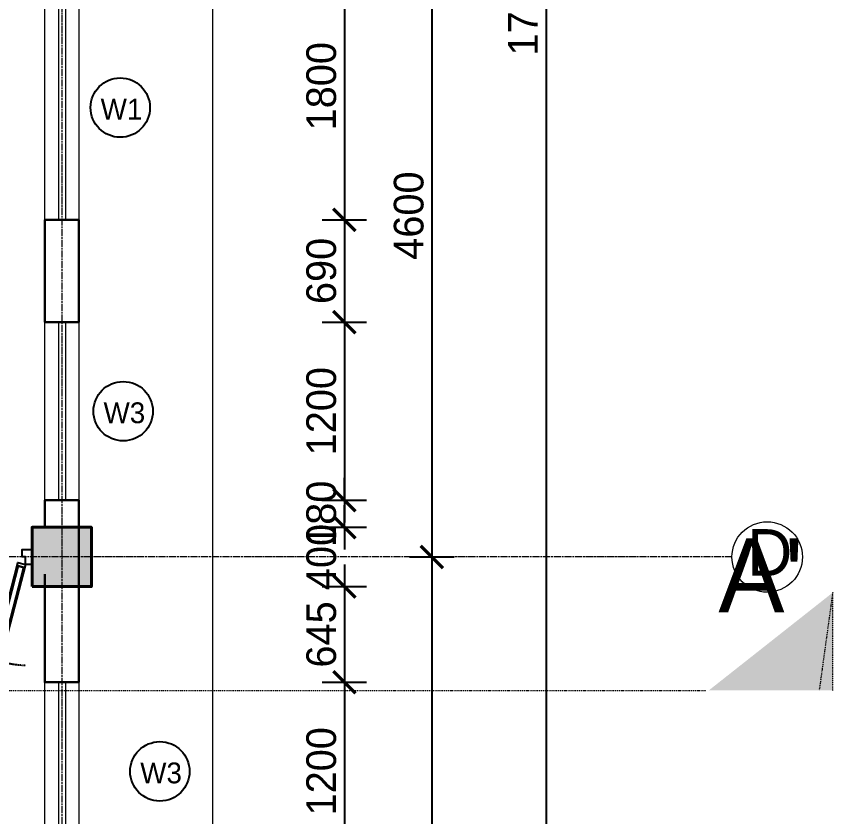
# Model space of a CAD drawing. Header units: inches. Extents: x -3071 to 2014935, y -37057 to 549694.
# Drawn here: x 1486644 to 1492143, y 359177 to 364569 of the extents above; entities that cross this region are included whole.
import ezdxf
from ezdxf.enums import TextEntityAlignment as Align

# ---------------------------------------------------------------- set-up
doc = ezdxf.new("R2010")
doc.units = ezdxf.units.IN
doc.header["$MEASUREMENT"] = 0
for name, pattern in [('ACAD_ISO08W100', [36, 24, -3, 6, -3]), ('DASHDOT2', [12.7, 6.35, -3.175, 0, -3.175]), ('DASHED', [0.75, 0.5, -0.25]), ('TRAZOS1', [0.15, 0.1, -0.05])]:
    doc.linetypes.add(name, pattern=pattern)
for name, color, linetype, lineweight in [('001-Archi- door window elevation', 92, 'Continuous', 25), ('001-Archi-Opening Tags', 14, 'Continuous', 25), ('002-Archi- Opening', 90, 'Continuous', 25), ('A .4 col', 5, 'Continuous', 40), ('A 0.13 dw', 3, 'Continuous', 13), ('A 0.13 IND DIM', 240, 'Continuous', 13), ('A 0.13 Text', 6, 'Continuous', 13), ('cen', 50, 'ACAD_ISO08W100', 5), ('dotted line', 1, 'DASHED', 9), ('Grid Tag', 6, 'Continuous', 20), ('p1 walls stone outline', 4, 'Continuous', 30), ('section', 6, 'DASHDOT2', 20)]:
    doc.layers.add(name, color=color, linetype=linetype, lineweight=lineweight)
doc.styles.add('Archi 100', font='GOTHIC.TTF', dxfattribs={"height": 200})
doc.styles.add('CG', font='GOTHIC.TTF', dxfattribs={"height": 40})
doc.styles.get("Standard").update_dxf_attribs({"font": 'GOTHIC.TTF'})
doc.dimstyles.new('Archi 100', dxfattribs={"dimtxt": 200, "dimasz": 150, "dimexe": 150, "dimexo": 300, "dimgap": 50, "dimtad": 1, "dimdec": 0, "dimrnd": 5, "dimzin": 0, "dimdsep": 46, "dimtxsty": 'Archi 100', "dimblk": 'ARCHTICK', "dimcen": 0.09, "dimdle": 150, "dimclrd": 256, "dimclre": 256, "dimclrt": 256, "dimadec": 0, "dimazin": 0, "dimtfac": 1, "dimtdec": 0, "dimtix": 1, "dimtofl": 0, "dimtmove": 0, "dimatfit": 3, "dimfxl": 150, "dimfxlon": 1, "dimtolj": 1, "dimtzin": 0, "dimlwd": -1, "dimlwe": -1, "dimarcsym": 0})

# ---------------------------------------------------------------- blocks, each defined once
blk = doc.blocks.new('grid')
at = {"layer": 'Grid Tag', "linetype": 'Continuous', "ltscale": 30}
blk.add_circle((51.4, 48), 264, dxfattribs=at)
blk.add_attdef('GRID', (-142.9, -93.2), '', height=200)
blk = doc.blocks.new('W2')
at = {"layer": 'A 0.13 dw'}
for points in [[(143910.2, 195588.6), (143910.2, 195358.6), (142110.3, 195358.6), (142110.3, 195588.6)], [(142110.3, 195445.8), (143910.2, 195445.8), (143910.2, 195495.8), (142110.3, 195495.8)]]:
    blk.add_lwpolyline(points, close=True, dxfattribs=at)
blk = doc.blocks.new('vfrfrfef')
at = {"layer": 'A 0.13 dw'}
for points in [[(1185496, 370607.8), (1185496, 370377.8), (1184296.1, 370377.8), (1184296.1, 370607.8)], [(1184296.1, 370465.1), (1185496, 370465.1), (1185496, 370515.1), (1184296.1, 370515.1)]]:
    blk.add_lwpolyline(points, close=True, dxfattribs=at)
blk = doc.blocks.new('ed 17')
for p, q in [((95.4, -116.2), (43.9, -130)), ((43.9, -130), (207.7, -761.3)), ((49.8, -152), (101.3, -138.2)), ((93.6, -140.3), (57.5, -149.9)), ((57.5, -149.9), (215.4, -759.3)), ((93.6, -140.3), (251.5, -749.6)), ((101.3, -138.2), (95.4, -116.2)), ((259.2, -747.5), (101.3, -138.2)), ((101.3, -138.2), (259.2, -747.5)), ((215.4, -759.3), (207.7, -761.3)), ((207.7, -761.3), (214.7, -787.6)), ((251.5, -749.6), (215.4, -759.3)), ((251.5, -749.6), (259.2, -747.5)), ((259.2, -747.5), (266.2, -773.8)), ((266.2, -773.8), (214.7, -787.6))]:
    blk.add_line(p, q)
for points in [[(43.9, -80), (66.7, -80), (66.7, -30), (0, -30), (0, -130), (43.9, -130), (207.7, -761.3), (214.7, -787.6), (266.2, -773.8), (259.2, -747.5), (101.3, -138.2), (101.3, -138.2), (95.4, -116.2), (43.9, -130)], [(57.5, -149.9), (215.4, -759.3), (251.5, -749.6), (93.6, -140.3)]]:
    blk.add_lwpolyline(points, close=True)
at = {"elevation": 0}
blk.add_lwpolyline([(750, -30), (750, -130), (706.1, -130), (706.1, -80), (683.3, -80), (683.3, -30)], close=True, dxfattribs=at)
at = {"linetype": 'TRAZOS1'}
blk.add_arc((27.9, -133.1), 678.2, 271.3504, 0.2643, dxfattribs=at)
blk = doc.blocks.new('window tag')
blk.add_circle((0, 0), 200)
at = {"style": 'Archi 100', "flags": 1}
for tag, p in [('WIDTH', (15, 174.5)), ('HEIGHT', (-4.5, -348.5))]:
    blk.add_attdef(tag, p, '', height=200, dxfattribs=at)
at = {"style": 'Archi 100'}
blk.add_attdef('SYMBOL', text='', height=200, dxfattribs=at).set_placement((8, -10.5), align=Align.MIDDLE_CENTER)
blk = doc.blocks.new('_ArchTick')
at = {"color": 0, "linetype": 'ByBlock', "const_width": 0.15}
blk.add_lwpolyline([(-0.5, -0.5), (0.5, 0.5)], dxfattribs=at)
blk = doc.blocks.new('*D1864')
at = {"transparency": 16777216}
for p, q in [((1488853.6, 365148.4), (1488853.6, 363048.6)), ((1488703.6, 364998.4), (1489003.6, 364998.4)), ((1488703.6, 363198.6), (1489003.6, 363198.6))]:
    blk.add_line(p, q, dxfattribs=at)
at = {"layer": 'Defpoints', "color": 0, "transparency": 16777216}
for p in [(1487064.4, 364998.4), (1487064.4, 363198.6), (1488853.6, 363198.6)]:
    blk.add_point(p, dxfattribs=at)
at = {"transparency": 16777216, "xscale": 150, "yscale": 150, "zscale": 150}
for p, rotation in [((1488853.6, 364998.4), 90), ((1488853.6, 363198.6), 270)]:
    blk.add_blockref('_ArchTick', p, dxfattribs=dict(at, rotation=rotation))
at = {"transparency": 16777216, "insert": (1488698.6, 364098.5), "char_height": 200, "attachment_point": 5, "rotation": 90, "style": 'Archi 100'}
blk.add_mtext('\\A1;1800', dxfattribs=at)
blk = doc.blocks.new('*D1865')
at = {"transparency": 16777216}
for p, q in [((1488853.6, 363348.6), (1488853.6, 362359)), ((1488703.6, 363198.6), (1489003.6, 363198.6)), ((1488703.6, 362509), (1489003.6, 362509))]:
    blk.add_line(p, q, dxfattribs=at)
at = {"layer": 'Defpoints', "color": 0, "transparency": 16777216}
for p in [(1487064.4, 363198.6), (1487064.4, 362509), (1488853.6, 362509)]:
    blk.add_point(p, dxfattribs=at)
at = {"transparency": 16777216, "xscale": 150, "yscale": 150, "zscale": 150}
for p, rotation in [((1488853.6, 363198.6), 90), ((1488853.6, 362509), 270)]:
    blk.add_blockref('_ArchTick', p, dxfattribs=dict(at, rotation=rotation))
at = {"transparency": 16777216, "insert": (1488698.6, 362853.8), "char_height": 200, "attachment_point": 5, "rotation": 90, "style": 'Archi 100'}
blk.add_mtext('\\A1;690', dxfattribs=at)
blk = doc.blocks.new('*D1866')
at = {"transparency": 16777216}
for p, q in [((1488853.6, 362659), (1488853.6, 361159.1)), ((1488703.6, 362509), (1489003.6, 362509)), ((1488703.6, 361309.1), (1489003.6, 361309.1))]:
    blk.add_line(p, q, dxfattribs=at)
at = {"layer": 'Defpoints', "color": 0, "transparency": 16777216}
for p in [(1487064.4, 362509), (1487064.4, 361309.1), (1488853.6, 361309.1)]:
    blk.add_point(p, dxfattribs=at)
at = {"transparency": 16777216, "xscale": 150, "yscale": 150, "zscale": 150}
for p, rotation in [((1488853.6, 362509), 90), ((1488853.6, 361309.1), 270)]:
    blk.add_blockref('_ArchTick', p, dxfattribs=dict(at, rotation=rotation))
at = {"transparency": 16777216, "insert": (1488698.6, 361909), "char_height": 200, "attachment_point": 5, "rotation": 90, "style": 'Archi 100'}
blk.add_mtext('\\A1;1200', dxfattribs=at)
blk = doc.blocks.new('*D1867')
at = {"transparency": 16777216}
for p, q in [((1488853.6, 361309.1), (1488853.6, 361459.1)), ((1488703.6, 361309.1), (1489003.6, 361309.1)), ((1488703.6, 361126.7), (1489003.6, 361126.7)), ((1488853.6, 361126.7), (1488853.6, 360976.7))]:
    blk.add_line(p, q, dxfattribs=at)
at = {"layer": 'Defpoints', "color": 0, "transparency": 16777216}
for p in [(1487064.4, 361309.1), (1487149.4, 361126.7), (1488853.6, 361126.7)]:
    blk.add_point(p, dxfattribs=at)
at = {"transparency": 16777216, "xscale": 150, "yscale": 150, "zscale": 150}
for p, rotation in [((1488853.6, 361309.1), 270), ((1488853.6, 361126.7), 90)]:
    blk.add_blockref('_ArchTick', p, dxfattribs=dict(at, rotation=rotation))
at = {"transparency": 16777216, "insert": (1488698.6, 361217.9), "char_height": 200, "attachment_point": 5, "rotation": 90, "style": 'Archi 100'}
blk.add_mtext('\\A1;180', dxfattribs=at)
blk = doc.blocks.new('*D1868')
at = {"transparency": 16777216}
for p, q in [((1488853.6, 361126.7), (1488853.6, 361276.7)), ((1488703.6, 361126.7), (1489003.6, 361126.7)), ((1488703.6, 360726.7), (1489003.6, 360726.7)), ((1488853.6, 360726.7), (1488853.6, 360576.7))]:
    blk.add_line(p, q, dxfattribs=at)
at = {"layer": 'Defpoints', "color": 0, "transparency": 16777216}
for p in [(1487149.4, 361126.7), (1487149.4, 360726.7), (1488853.6, 360726.7)]:
    blk.add_point(p, dxfattribs=at)
at = {"transparency": 16777216, "xscale": 150, "yscale": 150, "zscale": 150}
for p, rotation in [((1488853.6, 361126.7), 270), ((1488853.6, 360726.7), 90)]:
    blk.add_blockref('_ArchTick', p, dxfattribs=dict(at, rotation=rotation))
at = {"transparency": 16777216, "insert": (1488698.6, 360926.7), "char_height": 200, "attachment_point": 5, "rotation": 90, "style": 'Archi 100'}
blk.add_mtext('\\A1;400', dxfattribs=at)
blk = doc.blocks.new('*D1869')
at = {"transparency": 16777216}
for p, q in [((1488853.6, 360876.7), (1488853.6, 359932.7)), ((1488703.6, 360726.7), (1489003.6, 360726.7)), ((1488703.6, 360082.7), (1489003.6, 360082.7))]:
    blk.add_line(p, q, dxfattribs=at)
at = {"layer": 'Defpoints', "color": 0, "transparency": 16777216}
for p in [(1487149.4, 360726.7), (1487064.4, 360082.7), (1488853.6, 360082.7)]:
    blk.add_point(p, dxfattribs=at)
at = {"transparency": 16777216, "xscale": 150, "yscale": 150, "zscale": 150}
for p, rotation in [((1488853.6, 360726.7), 90), ((1488853.6, 360082.7), 270)]:
    blk.add_blockref('_ArchTick', p, dxfattribs=dict(at, rotation=rotation))
at = {"transparency": 16777216, "insert": (1488698.6, 360404.7), "char_height": 200, "attachment_point": 5, "rotation": 90, "style": 'Archi 100'}
blk.add_mtext('\\A1;645', dxfattribs=at)
blk = doc.blocks.new('*D1870')
at = {"transparency": 16777216}
for p, q in [((1488853.6, 360232.7), (1488853.6, 358732.9)), ((1488703.6, 360082.7), (1489003.6, 360082.7)), ((1488703.6, 358882.9), (1489003.6, 358882.9))]:
    blk.add_line(p, q, dxfattribs=at)
at = {"layer": 'Defpoints', "color": 0, "transparency": 16777216}
for p in [(1487064.4, 360082.7), (1487064.4, 358882.9), (1488853.6, 358882.9)]:
    blk.add_point(p, dxfattribs=at)
at = {"transparency": 16777216, "xscale": 150, "yscale": 150, "zscale": 150}
for p, rotation in [((1488853.6, 360082.7), 90), ((1488853.6, 358882.9), 270)]:
    blk.add_blockref('_ArchTick', p, dxfattribs=dict(at, rotation=rotation))
at = {"transparency": 16777216, "insert": (1488698.6, 359482.8), "char_height": 200, "attachment_point": 5, "rotation": 90, "style": 'Archi 100'}
blk.add_mtext('\\A1;1200', dxfattribs=at)
blk = doc.blocks.new('*D1877')
at = {"transparency": 16777216}
for p, q in [((1489442.8, 365676.7), (1489442.8, 360776.7)), ((1489292.8, 365526.7), (1489592.8, 365526.7)), ((1489292.8, 360926.7), (1489592.8, 360926.7))]:
    blk.add_line(p, q, dxfattribs=at)
at = {"layer": 'Defpoints', "color": 0, "transparency": 16777216}
for p in [(1486949.4, 365526.7), (1486949.4, 360926.7), (1489442.8, 360926.7)]:
    blk.add_point(p, dxfattribs=at)
at = {"transparency": 16777216, "xscale": 150, "yscale": 150, "zscale": 150}
for p, rotation in [((1489442.8, 365526.7), 90), ((1489442.8, 360926.7), 270)]:
    blk.add_blockref('_ArchTick', p, dxfattribs=dict(at, rotation=rotation))
at = {"transparency": 16777216, "insert": (1489287.7, 363226.7), "char_height": 200, "attachment_point": 5, "rotation": 90, "style": 'Archi 100'}
blk.add_mtext('\\A1;4600', dxfattribs=at)
blk = doc.blocks.new('*D1878')
at = {"transparency": 16777216}
for p, q in [((1489442.8, 361076.7), (1489442.8, 356176.7)), ((1489292.8, 360926.7), (1489592.8, 360926.7)), ((1489292.8, 356326.7), (1489592.8, 356326.7))]:
    blk.add_line(p, q, dxfattribs=at)
at = {"layer": 'Defpoints', "color": 0, "transparency": 16777216}
for p in [(1486949.4, 360926.7), (1486949.4, 356326.7), (1489442.8, 356326.7)]:
    blk.add_point(p, dxfattribs=at)
at = {"transparency": 16777216, "xscale": 150, "yscale": 150, "zscale": 150}
for p, rotation in [((1489442.8, 360926.7), 90), ((1489442.8, 356326.7), 270)]:
    blk.add_blockref('_ArchTick', p, dxfattribs=dict(at, rotation=rotation))
at = {"transparency": 16777216, "insert": (1489287.7, 358626.7), "char_height": 200, "attachment_point": 5, "rotation": 90, "style": 'Archi 100'}
blk.add_mtext('\\A1;4600', dxfattribs=at)
blk = doc.blocks.new('*D1879')
at = {"transparency": 16777216}
for p, q in [((1490212.5, 373376.7), (1490212.5, 355976.7)), ((1490062.5, 373226.7), (1490362.5, 373226.7)), ((1490062.5, 356126.7), (1490362.5, 356126.7))]:
    blk.add_line(p, q, dxfattribs=at)
at = {"layer": 'Defpoints', "color": 0, "transparency": 16777216}
for p in [(1487149.4, 373226.7), (1487149.4, 356126.7), (1490212.5, 356126.7)]:
    blk.add_point(p, dxfattribs=at)
at = {"transparency": 16777216, "xscale": 150, "yscale": 150, "zscale": 150}
for p, rotation in [((1490212.5, 373226.7), 90), ((1490212.5, 356126.7), 270)]:
    blk.add_blockref('_ArchTick', p, dxfattribs=dict(at, rotation=rotation))
at = {"transparency": 16777216, "insert": (1490057.5, 364676.7), "char_height": 200, "attachment_point": 5, "rotation": 90, "style": 'Archi 100'}
blk.add_mtext('\\A1;17100', dxfattribs=at)

msp = doc.modelspace()

# ---------------------------------------------------------------- hatches: boundary and pattern name
at = {"layer": 'A .4 col', "linetype": 'Continuous'}
h = msp.add_hatch(color=256, dxfattribs=at)
h.dxf.hatch_style = 1
h.paths.add_polyline_path([(1486749.45, 360726.7), (1487149.45, 360726.7), (1487149.45, 361126.7), (1486749.45, 361126.7)])
at = {"layer": 'section'}
msp.add_hatch(color=256, dxfattribs=at).paths.add_polyline_path([(1492142.88, 360686.47), (1491307.79, 360027.37), (1492142.88, 360027.37)])

# ---------------------------------------------------------------- linework, layer by layer
at = {"layer": 'A .4 col', "linetype": 'Continuous'}
msp.add_lwpolyline([(1486749.45, 360726.7), (1487149.45, 360726.7), (1487149.45, 361126.7), (1486749.45, 361126.7)], close=True, dxfattribs=at)
at = {"layer": 'cen', "ltscale": 2}
for p, q in [((1486949.45, 378616.21), (1486949.45, 351672.05)), ((1491464.45, 360926.7), (1443784.45, 360926.7))]:
    msp.add_line(p, q, dxfattribs=at)
at = {"layer": 'dotted line', "linetype": 'Continuous', "ltscale": 1000}
msp.add_line((1487964.45, 374042.47), (1487964.45, 354596.65), dxfattribs=at)
at = {"layer": 'p1 walls stone outline'}
for p, q in [((1486834.45, 362508.99), (1486834.45, 363198.55)), ((1486834.45, 363198.55), (1487064.45, 363198.55)), ((1487064.45, 363198.55), (1487064.45, 362508.99)), ((1486834.45, 362508.99), (1487064.45, 362508.99)), ((1486834.45, 361126.7), (1486834.45, 361309.11)), ((1486834.45, 361309.11), (1487064.45, 361309.11)), ((1487064.45, 361309.11), (1487064.45, 360726.7)), ((1487149.45, 361041.69), (1487149.45, 360811.69)), ((1486834.45, 360811.46), (1486834.45, 360726.7)), ((1487064.45, 360811.46), (1487064.45, 360726.7)), ((1486834.45, 360082.74), (1487064.45, 360082.74))]:
    msp.add_line(p, q, dxfattribs=at)
msp.add_lwpolyline([(1486834.45, 360726.7), (1487064.45, 360726.7), (1487064.45, 360082.74), (1486834.45, 360082.74)], close=True, dxfattribs=at)
at = {"layer": 'section'}
for p, q in [((1492142.88, 360686.47), (1492051.94, 360027.37)), ((1492142.88, 360027.37), (1492142.88, 360686.47)), ((1443458.77, 360027.37), (1491291.56, 360027.37))]:
    msp.add_line(p, q, dxfattribs=at)

# ---------------------------------------------------------------- block references
ref = msp.add_blockref('grid', (1491655.51, 360883.59), dxfattribs=dict(xscale=0.8987445155798923, yscale=0.8987445155798923, zscale=0.8987445155798923))
ref.add_attrib('GRID', 'D', (1491566.98, 360799.81), dxfattribs={"height": 314.56})
at = {"layer": '001-Archi- door window elevation', "color": 2, "rotation": 90}
for p in [(1857442.29, -822987.01), (1857442.29, -825413.26)]:
    msp.add_blockref('vfrfrfef', p, dxfattribs=at)
at = {"layer": '001-Archi-Opening Tags'}
ref = msp.add_blockref('window tag', (1487343.82, 363954.27), dxfattribs=at)
ref.add_attrib('SYMBOL', 'W1', dxfattribs={"layer": '0', "height": 140, "style": 'CG'}).set_placement((1487351.82, 363943.77), align=Align.MIDDLE_CENTER)
ref = msp.add_blockref('window tag', (1487363.47, 361908.67), dxfattribs=at)
ref.add_attrib('SYMBOL', 'W3', dxfattribs={"layer": '0', "height": 140, "style": 'CG'}).set_placement((1487371.47, 361898.17), align=Align.MIDDLE_CENTER)
ref = msp.add_blockref('window tag', (1487610.5, 359482.42), dxfattribs=at)
ref.add_attrib('SYMBOL', 'W3', dxfattribs={"layer": '0', "height": 140, "style": 'CG'}).set_placement((1487618.5, 359471.92), align=Align.MIDDLE_CENTER)
at = {"layer": '002-Archi- Opening', "xscale": -1}
msp.add_blockref('ed 17', (1486749.45, 361006.7), dxfattribs=at)
at = {"layer": 'A 0.13 IND DIM', "rotation": 90}
msp.add_blockref('W2', (1682423.05, 221088.29), dxfattribs=at)

# ---------------------------------------------------------------- texts
at = {"layer": 'A 0.13 Text', "linetype": 'Continuous', "insert": (1491659.36, 360803.3), "char_height": 500, "width": 2050.5885, "attachment_point": 5, "style": 'CG'}
msp.add_mtext("A'", dxfattribs=at)

# ---------------------------------------------------------------- dimensions: what is measured, and where the dimension line sits
dim = msp.add_linear_dim(base=(1490212.54, 356126.7), p1=(1487149.45, 373226.69), p2=(1487149.45, 356126.7), angle=90, dimstyle='Archi 100')
dim.commit()
dim.dimension.update_dxf_attribs({"geometry": '*D1879', "text_midpoint": (1490057.51, 364676.69)})
for base, p1, p2, picture, middle in [((1489442.78, 360926.7), (1486949.45, 365526.69), (1486949.45, 360926.7), '*D1877', (1489287.75, 363226.69)), ((1488853.62, 363198.55), (1487064.45, 364998.44), (1487064.45, 363198.55), '*D1864', (1488698.59, 364098.5)), ((1488853.62, 362508.99), (1487064.45, 363198.55), (1487064.45, 362508.99), '*D1865', (1488698.59, 362853.77)), ((1488853.62, 361309.11), (1487064.45, 362508.99), (1487064.45, 361309.11), '*D1866', (1488698.59, 361909.05)), ((1488853.62, 361126.7), (1487064.45, 361309.11), (1487149.45, 361126.7), '*D1867', (1488698.59, 361217.9)), ((1488853.62, 360726.7), (1487149.45, 361126.7), (1487149.45, 360726.7), '*D1868', (1488698.59, 360926.7)), ((1489442.78, 356326.7), (1486949.45, 360926.7), (1486949.45, 356326.7), '*D1878', (1489287.75, 358626.7)), ((1488853.62, 360082.74), (1487149.45, 360726.7), (1487064.45, 360082.74), '*D1869', (1488698.59, 360404.72)), ((1488853.62, 358882.86), (1487064.45, 360082.74), (1487064.45, 358882.86), '*D1870', (1488698.59, 359482.8))]:
    dim = msp.add_linear_dim(base=base, p1=p1, p2=p2, angle=90, dimstyle='Archi 100', override={"dimtmove": 1})
    dim.commit()
    dim.dimension.update_dxf_attribs({"geometry": picture, "text_midpoint": middle})

doc.saveas('drawing.dxf')
